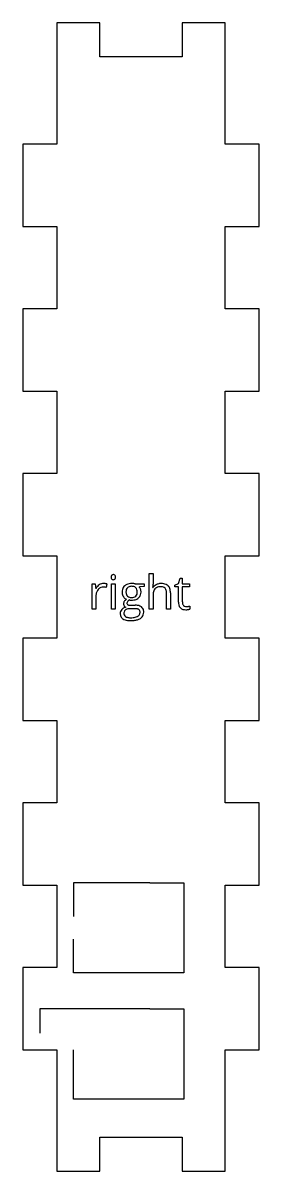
# Model space of a CAD drawing. Header units: millimetres. Extents: x 0 to 694, y 3 to 210.
# Drawn here: x 336.2 to 357.2, y 108 to 210 of the extents above; entities that cross this region are included whole.
import ezdxf

# ---------------------------------------------------------------- set-up
doc = ezdxf.new("R2010")
doc.units = ezdxf.units.MM
for name, color, linetype in [('Shape1244', 7, 'CONTINUOUS'), ('Shape1245', 7, 'CONTINUOUS'), ('Shape1246', 7, 'CONTINUOUS'), ('Shape1247', 7, 'CONTINUOUS'), ('Shape1248', 7, 'CONTINUOUS'), ('Shape1249', 7, 'CONTINUOUS'), ('Shape1250', 7, 'CONTINUOUS'), ('Shape1251', 7, 'CONTINUOUS'), ('Shape1252', 7, 'CONTINUOUS'), ('Shape1253', 7, 'CONTINUOUS'), ('Shape1254', 7, 'CONTINUOUS'), ('Shape1255', 7, 'CONTINUOUS'), ('Shape1256', 7, 'CONTINUOUS'), ('Shape1257', 7, 'CONTINUOUS'), ('Shape1258', 7, 'CONTINUOUS'), ('Shape1259', 7, 'CONTINUOUS'), ('Shape1260', 7, 'CONTINUOUS'), ('Shape1261', 7, 'CONTINUOUS'), ('Shape1262', 7, 'CONTINUOUS'), ('Shape1263', 7, 'CONTINUOUS'), ('Shape1264', 7, 'CONTINUOUS'), ('Shape1265', 7, 'CONTINUOUS'), ('Shape1266', 7, 'CONTINUOUS'), ('Shape1267', 7, 'CONTINUOUS'), ('Shape1268', 7, 'CONTINUOUS'), ('Shape1269', 7, 'CONTINUOUS'), ('Shape1270', 7, 'CONTINUOUS'), ('Shape1271', 7, 'CONTINUOUS'), ('Shape1272', 7, 'CONTINUOUS'), ('Shape1273', 7, 'CONTINUOUS'), ('Shape1274', 7, 'CONTINUOUS'), ('Shape1275', 7, 'CONTINUOUS'), ('Shape1276', 7, 'CONTINUOUS'), ('Shape1277', 7, 'CONTINUOUS'), ('Shape1278', 7, 'CONTINUOUS'), ('Shape1279', 7, 'CONTINUOUS'), ('Shape1280', 7, 'CONTINUOUS'), ('Shape1281', 7, 'CONTINUOUS'), ('Shape1282', 7, 'CONTINUOUS'), ('Shape1283', 7, 'CONTINUOUS'), ('Shape1284', 7, 'CONTINUOUS'), ('Shape1285', 7, 'CONTINUOUS'), ('Shape1286', 7, 'CONTINUOUS'), ('Shape1287', 7, 'CONTINUOUS'), ('Shape1288', 7, 'CONTINUOUS'), ('Shape1289', 7, 'CONTINUOUS'), ('Shape1290', 7, 'CONTINUOUS'), ('Shape1291', 7, 'CONTINUOUS'), ('Shape1292', 7, 'CONTINUOUS'), ('Shape1293', 7, 'CONTINUOUS'), ('Shape1294', 7, 'CONTINUOUS'), ('Shape1295', 7, 'CONTINUOUS'), ('Shape1296', 7, 'CONTINUOUS'), ('Shape1297', 7, 'CONTINUOUS'), ('Shape1298', 7, 'CONTINUOUS'), ('Shape1299', 7, 'CONTINUOUS'), ('Shape1300', 7, 'CONTINUOUS'), ('Shape1301', 7, 'CONTINUOUS'), ('Shape1302', 7, 'CONTINUOUS'), ('Shape1303', 7, 'CONTINUOUS'), ('Shape1304', 7, 'CONTINUOUS'), ('Shape1305', 7, 'CONTINUOUS'), ('Shape1306', 7, 'CONTINUOUS'), ('Shape1307', 7, 'CONTINUOUS'), ('Shape1308', 7, 'CONTINUOUS'), ('Shape1309', 7, 'CONTINUOUS'), ('Shape1310', 7, 'CONTINUOUS'), ('Shape1311', 7, 'CONTINUOUS'), ('Shape1312', 7, 'CONTINUOUS'), ('Shape1313', 7, 'CONTINUOUS'), ('Shape1314', 7, 'CONTINUOUS'), ('Shape1315', 7, 'CONTINUOUS'), ('Shape1316', 7, 'CONTINUOUS'), ('Shape1317', 7, 'CONTINUOUS'), ('Shape1318', 7, 'CONTINUOUS'), ('Shape1319', 7, 'CONTINUOUS'), ('Shape1320', 7, 'CONTINUOUS'), ('Shape1321', 7, 'CONTINUOUS'), ('Shape1322', 7, 'CONTINUOUS'), ('Shape1323', 7, 'CONTINUOUS'), ('Shape1324', 7, 'CONTINUOUS'), ('Shape1325', 7, 'CONTINUOUS'), ('Shape1326', 7, 'CONTINUOUS'), ('Shape1327', 7, 'CONTINUOUS'), ('Shape1328', 7, 'CONTINUOUS'), ('Shape1329', 7, 'CONTINUOUS'), ('Shape1330', 7, 'CONTINUOUS'), ('Shape1331', 7, 'CONTINUOUS'), ('Shape1332', 7, 'CONTINUOUS'), ('Shape1333', 7, 'CONTINUOUS'), ('Shape1334', 7, 'CONTINUOUS'), ('Shape1335', 7, 'CONTINUOUS'), ('Shape1336', 7, 'CONTINUOUS'), ('Shape1337', 7, 'CONTINUOUS'), ('Shape1338', 7, 'CONTINUOUS'), ('Shape1339', 7, 'CONTINUOUS'), ('Shape1340', 7, 'CONTINUOUS'), ('Shape1341', 7, 'CONTINUOUS'), ('Shape1342', 7, 'CONTINUOUS'), ('Shape1343', 7, 'CONTINUOUS'), ('Shape1344', 7, 'CONTINUOUS'), ('Shape1345', 7, 'CONTINUOUS'), ('Shape1346', 7, 'CONTINUOUS'), ('Shape1347', 7, 'CONTINUOUS'), ('Shape1348', 7, 'CONTINUOUS'), ('Shape1349', 7, 'CONTINUOUS'), ('Shape1350', 7, 'CONTINUOUS'), ('Shape1351', 7, 'CONTINUOUS'), ('Shape1352', 7, 'CONTINUOUS'), ('Shape1353', 7, 'CONTINUOUS'), ('Shape1354', 7, 'CONTINUOUS'), ('Shape1355', 7, 'CONTINUOUS'), ('Shape1356', 7, 'CONTINUOUS'), ('Shape1357', 7, 'CONTINUOUS'), ('Shape1358', 7, 'CONTINUOUS'), ('Shape1359', 7, 'CONTINUOUS'), ('Shape1360', 7, 'CONTINUOUS'), ('Shape1361', 7, 'CONTINUOUS'), ('Shape1362', 7, 'CONTINUOUS'), ('Shape1363', 7, 'CONTINUOUS'), ('Shape1364', 7, 'CONTINUOUS'), ('Shape1365', 7, 'CONTINUOUS'), ('Shape1366', 7, 'CONTINUOUS'), ('Shape1367', 7, 'CONTINUOUS'), ('Shape1368', 7, 'CONTINUOUS'), ('Shape1369', 7, 'CONTINUOUS'), ('Shape1370', 7, 'CONTINUOUS'), ('Shape1371', 7, 'CONTINUOUS'), ('Shape1372', 7, 'CONTINUOUS'), ('Shape1373', 7, 'CONTINUOUS'), ('Shape1374', 7, 'CONTINUOUS'), ('Shape1375', 7, 'CONTINUOUS'), ('Shape1376', 7, 'CONTINUOUS'), ('Shape1377', 7, 'CONTINUOUS'), ('Shape1378', 7, 'CONTINUOUS'), ('Shape1379', 7, 'CONTINUOUS'), ('Shape1380', 7, 'CONTINUOUS'), ('Shape1381', 7, 'CONTINUOUS'), ('Shape1382', 7, 'CONTINUOUS'), ('Shape1383', 7, 'CONTINUOUS'), ('Shape1384', 7, 'CONTINUOUS'), ('Shape1385', 7, 'CONTINUOUS'), ('Shape1386', 7, 'CONTINUOUS'), ('Shape1387', 7, 'CONTINUOUS'), ('Shape1388', 7, 'CONTINUOUS'), ('Shape1389', 7, 'CONTINUOUS'), ('Shape1390', 7, 'CONTINUOUS'), ('Shape1391', 7, 'CONTINUOUS'), ('Shape1392', 7, 'CONTINUOUS'), ('Shape1393', 7, 'CONTINUOUS'), ('Shape1394', 7, 'CONTINUOUS'), ('Shape1395', 7, 'CONTINUOUS'), ('Shape1396', 7, 'CONTINUOUS'), ('Shape1397', 7, 'CONTINUOUS'), ('Shape1398', 7, 'CONTINUOUS'), ('Shape1399', 7, 'CONTINUOUS'), ('Shape1400', 7, 'CONTINUOUS'), ('Shape1401', 7, 'CONTINUOUS'), ('Shape1402', 7, 'CONTINUOUS'), ('Shape1403', 7, 'CONTINUOUS'), ('Shape1404', 7, 'CONTINUOUS'), ('Shape1405', 7, 'CONTINUOUS'), ('Shape1406', 7, 'CONTINUOUS'), ('Shape1407', 7, 'CONTINUOUS'), ('Shape1408', 7, 'CONTINUOUS'), ('Shape1409', 7, 'CONTINUOUS'), ('Shape1410', 7, 'CONTINUOUS'), ('Shape1411', 7, 'CONTINUOUS'), ('Shape1412', 7, 'CONTINUOUS'), ('Shape1413', 7, 'CONTINUOUS'), ('Shape1414', 7, 'CONTINUOUS'), ('Shape1415', 7, 'CONTINUOUS'), ('Shape1416', 7, 'CONTINUOUS'), ('Shape1417', 7, 'CONTINUOUS'), ('Shape1418', 7, 'CONTINUOUS'), ('Shape1419', 7, 'CONTINUOUS'), ('Shape1420', 7, 'CONTINUOUS'), ('Shape1421', 7, 'CONTINUOUS'), ('Shape1422', 7, 'CONTINUOUS'), ('Shape1423', 7, 'CONTINUOUS'), ('Shape1424', 7, 'CONTINUOUS'), ('Shape1425', 7, 'CONTINUOUS'), ('Shape1426', 7, 'CONTINUOUS'), ('Shape1427', 7, 'CONTINUOUS'), ('Shape1428', 7, 'CONTINUOUS'), ('Shape1429', 7, 'CONTINUOUS'), ('Shape1430', 7, 'CONTINUOUS'), ('Shape1431', 7, 'CONTINUOUS'), ('Shape1432', 7, 'CONTINUOUS'), ('Shape1433', 7, 'CONTINUOUS'), ('Shape1434', 7, 'CONTINUOUS'), ('Shape1435', 7, 'CONTINUOUS'), ('Shape1436', 7, 'CONTINUOUS'), ('Shape1437', 7, 'CONTINUOUS'), ('Shape1438', 7, 'CONTINUOUS'), ('Shape1439', 7, 'CONTINUOUS'), ('Shape1440', 7, 'CONTINUOUS'), ('Shape1441', 7, 'CONTINUOUS'), ('Shape1442', 7, 'CONTINUOUS'), ('Shape1443', 7, 'CONTINUOUS'), ('Shape1444', 7, 'CONTINUOUS'), ('Shape1445', 7, 'CONTINUOUS'), ('Shape1446', 7, 'CONTINUOUS'), ('Shape1447', 7, 'CONTINUOUS'), ('Shape1448', 7, 'CONTINUOUS'), ('Shape1449', 7, 'CONTINUOUS'), ('Shape1450', 7, 'CONTINUOUS'), ('Shape1451', 7, 'CONTINUOUS'), ('Shape1452', 7, 'CONTINUOUS'), ('Shape1453', 7, 'CONTINUOUS'), ('Shape1454', 7, 'CONTINUOUS'), ('Shape1455', 7, 'CONTINUOUS'), ('Shape1456', 7, 'CONTINUOUS'), ('Shape1457', 7, 'CONTINUOUS'), ('Shape1458', 7, 'CONTINUOUS'), ('Shape1459', 7, 'CONTINUOUS'), ('Shape1460', 7, 'CONTINUOUS'), ('Shape1461', 7, 'CONTINUOUS'), ('Shape1462', 7, 'CONTINUOUS'), ('Shape1463', 7, 'CONTINUOUS'), ('Shape1464', 7, 'CONTINUOUS'), ('Shape1465', 7, 'CONTINUOUS'), ('Shape1466', 7, 'CONTINUOUS'), ('Shape1467', 7, 'CONTINUOUS'), ('Shape1468', 7, 'CONTINUOUS'), ('Shape1469', 7, 'CONTINUOUS'), ('Shape1470', 7, 'CONTINUOUS'), ('Shape1471', 7, 'CONTINUOUS'), ('Shape1472', 7, 'CONTINUOUS'), ('Shape1473', 7, 'CONTINUOUS'), ('Shape1474', 7, 'CONTINUOUS'), ('Shape1475', 7, 'CONTINUOUS'), ('Shape1476', 7, 'CONTINUOUS'), ('Shape1477', 7, 'CONTINUOUS'), ('Shape1478', 7, 'CONTINUOUS'), ('Shape1479', 7, 'CONTINUOUS'), ('Shape1480', 7, 'CONTINUOUS'), ('Shape1481', 7, 'CONTINUOUS'), ('Shape1482', 7, 'CONTINUOUS'), ('Shape1483', 7, 'CONTINUOUS'), ('Shape1484', 7, 'CONTINUOUS'), ('Shape1485', 7, 'CONTINUOUS'), ('Shape1486', 7, 'CONTINUOUS'), ('Shape1487', 7, 'CONTINUOUS'), ('Shape1488', 7, 'CONTINUOUS'), ('Shape1489', 7, 'CONTINUOUS'), ('Shape1490', 7, 'CONTINUOUS'), ('Shape1491', 7, 'CONTINUOUS'), ('Shape1492', 7, 'CONTINUOUS'), ('Shape1493', 7, 'CONTINUOUS'), ('Shape1494', 7, 'CONTINUOUS'), ('Shape1495', 7, 'CONTINUOUS'), ('Shape1496', 7, 'CONTINUOUS'), ('Shape1497', 7, 'CONTINUOUS'), ('Shape1498', 7, 'CONTINUOUS'), ('Shape1499', 7, 'CONTINUOUS'), ('Shape1500', 7, 'CONTINUOUS'), ('Shape1501', 7, 'CONTINUOUS'), ('Shape1502', 7, 'CONTINUOUS'), ('Shape1503', 7, 'CONTINUOUS'), ('Shape1504', 7, 'CONTINUOUS'), ('Shape1505', 7, 'CONTINUOUS'), ('Shape1506', 7, 'CONTINUOUS'), ('Shape1507', 7, 'CONTINUOUS'), ('Shape1508', 7, 'CONTINUOUS'), ('Shape1509', 7, 'CONTINUOUS'), ('Shape1510', 7, 'CONTINUOUS'), ('Shape1511', 7, 'CONTINUOUS'), ('Shape1512', 7, 'CONTINUOUS'), ('Shape1513', 7, 'CONTINUOUS'), ('Shape1514', 7, 'CONTINUOUS'), ('Shape1515', 7, 'CONTINUOUS'), ('Shape1516', 7, 'CONTINUOUS'), ('Shape1517', 7, 'CONTINUOUS'), ('Shape1518', 7, 'CONTINUOUS'), ('Shape1519', 7, 'CONTINUOUS'), ('Shape1520', 7, 'CONTINUOUS'), ('Shape1521', 7, 'CONTINUOUS'), ('Shape1522', 7, 'CONTINUOUS'), ('Shape1523', 7, 'CONTINUOUS'), ('Shape1524', 7, 'CONTINUOUS'), ('Sketch', 7, 'CONTINUOUS')]:
    doc.layers.add(name, color=color, linetype=linetype)

msp = doc.modelspace()

# ---------------------------------------------------------------- linework, layer by layer
at = {"layer": 'Shape1244'}
msp.add_line((339.25, 210), (339.25, 199.244), dxfattribs=at)
at = {"layer": 'Shape1245'}
msp.add_line((339.25, 199.244), (336.25, 199.244), dxfattribs=at)
at = {"layer": 'Shape1246'}
msp.add_line((336.25, 199.244), (336.25, 191.927), dxfattribs=at)
at = {"layer": 'Shape1247'}
msp.add_line((336.25, 191.927), (339.25, 191.927), dxfattribs=at)
at = {"layer": 'Shape1248'}
msp.add_line((339.25, 191.927), (339.25, 184.609), dxfattribs=at)
at = {"layer": 'Shape1249'}
msp.add_line((339.25, 184.609), (336.25, 184.609), dxfattribs=at)
at = {"layer": 'Shape1250'}
msp.add_line((336.25, 184.609), (336.25, 177.292), dxfattribs=at)
at = {"layer": 'Shape1251'}
msp.add_line((336.25, 177.292), (339.25, 177.292), dxfattribs=at)
at = {"layer": 'Shape1252'}
msp.add_line((339.25, 177.292), (339.25, 169.976), dxfattribs=at)
at = {"layer": 'Shape1253'}
msp.add_line((339.25, 169.976), (336.25, 169.976), dxfattribs=at)
at = {"layer": 'Shape1254'}
msp.add_line((336.25, 169.976), (336.25, 162.659), dxfattribs=at)
at = {"layer": 'Shape1255'}
msp.add_line((336.25, 162.659), (339.25, 162.659), dxfattribs=at)
at = {"layer": 'Shape1256'}
msp.add_line((339.25, 162.659), (339.25, 155.341), dxfattribs=at)
at = {"layer": 'Shape1257'}
msp.add_line((339.25, 155.341), (336.25, 155.341), dxfattribs=at)
at = {"layer": 'Shape1258'}
msp.add_line((336.25, 155.341), (336.25, 148.024), dxfattribs=at)
at = {"layer": 'Shape1259'}
msp.add_line((336.25, 148.024), (339.25, 148.024), dxfattribs=at)
at = {"layer": 'Shape1260'}
msp.add_line((339.25, 148.024), (339.25, 140.708), dxfattribs=at)
at = {"layer": 'Shape1261'}
msp.add_line((339.25, 140.708), (336.25, 140.708), dxfattribs=at)
at = {"layer": 'Shape1262'}
msp.add_line((336.25, 140.708), (336.25, 133.391), dxfattribs=at)
at = {"layer": 'Shape1263'}
msp.add_line((336.25, 133.391), (339.25, 133.391), dxfattribs=at)
at = {"layer": 'Shape1264'}
msp.add_line((339.25, 133.391), (339.25, 126.073), dxfattribs=at)
at = {"layer": 'Shape1265'}
msp.add_line((339.25, 126.073), (336.25, 126.073), dxfattribs=at)
at = {"layer": 'Shape1266'}
msp.add_line((336.25, 126.073), (336.25, 118.757), dxfattribs=at)
at = {"layer": 'Shape1267'}
msp.add_line((336.25, 118.757), (339.25, 118.757), dxfattribs=at)
at = {"layer": 'Shape1268'}
msp.add_line((339.25, 118.757), (339.25, 111.439), dxfattribs=at)
at = {"layer": 'Shape1269'}
msp.add_line((339.25, 111.439), (339.25, 108), dxfattribs=at)
at = {"layer": 'Shape1270'}
msp.add_line((339.25, 108), (343.091, 108), dxfattribs=at)
at = {"layer": 'Shape1271'}
msp.add_line((343.091, 108), (343.091, 111), dxfattribs=at)
at = {"layer": 'Shape1272'}
msp.add_line((343.091, 111), (350.409, 111), dxfattribs=at)
at = {"layer": 'Shape1273'}
msp.add_line((350.409, 111), (350.409, 108), dxfattribs=at)
at = {"layer": 'Shape1274'}
msp.add_line((350.409, 108), (354.25, 108), dxfattribs=at)
at = {"layer": 'Shape1275'}
msp.add_line((354.25, 108), (354.25, 118.757), dxfattribs=at)
at = {"layer": 'Shape1276'}
msp.add_line((354.25, 118.757), (357.25, 118.757), dxfattribs=at)
at = {"layer": 'Shape1277'}
msp.add_line((357.25, 118.757), (357.25, 126.073), dxfattribs=at)
at = {"layer": 'Shape1278'}
msp.add_line((357.25, 126.073), (354.25, 126.073), dxfattribs=at)
at = {"layer": 'Shape1279'}
msp.add_line((354.25, 126.073), (354.25, 133.391), dxfattribs=at)
at = {"layer": 'Shape1280'}
msp.add_line((354.25, 133.391), (357.25, 133.391), dxfattribs=at)
at = {"layer": 'Shape1281'}
msp.add_line((357.25, 133.391), (357.25, 140.708), dxfattribs=at)
at = {"layer": 'Shape1282'}
msp.add_line((357.25, 140.708), (354.25, 140.708), dxfattribs=at)
at = {"layer": 'Shape1283'}
msp.add_line((354.25, 140.708), (354.25, 148.024), dxfattribs=at)
at = {"layer": 'Shape1284'}
msp.add_line((354.25, 148.024), (357.25, 148.024), dxfattribs=at)
at = {"layer": 'Shape1285'}
msp.add_line((357.25, 148.024), (357.25, 155.341), dxfattribs=at)
at = {"layer": 'Shape1286'}
msp.add_line((357.25, 155.341), (354.25, 155.341), dxfattribs=at)
at = {"layer": 'Shape1287'}
msp.add_line((354.25, 155.341), (354.25, 162.659), dxfattribs=at)
at = {"layer": 'Shape1288'}
msp.add_line((354.25, 162.659), (357.25, 162.659), dxfattribs=at)
at = {"layer": 'Shape1289'}
msp.add_line((357.25, 162.659), (357.25, 169.976), dxfattribs=at)
at = {"layer": 'Shape1290'}
msp.add_line((357.25, 169.976), (354.25, 169.976), dxfattribs=at)
at = {"layer": 'Shape1291'}
msp.add_line((354.25, 169.976), (354.25, 177.292), dxfattribs=at)
at = {"layer": 'Shape1292'}
msp.add_line((354.25, 177.292), (357.25, 177.292), dxfattribs=at)
at = {"layer": 'Shape1293'}
msp.add_line((357.25, 177.292), (357.25, 184.609), dxfattribs=at)
at = {"layer": 'Shape1294'}
msp.add_line((357.25, 184.609), (354.25, 184.609), dxfattribs=at)
at = {"layer": 'Shape1295'}
msp.add_line((354.25, 184.609), (354.25, 191.927), dxfattribs=at)
at = {"layer": 'Shape1296'}
msp.add_line((354.25, 191.927), (357.25, 191.927), dxfattribs=at)
at = {"layer": 'Shape1297'}
msp.add_line((357.25, 191.927), (357.25, 199.244), dxfattribs=at)
at = {"layer": 'Shape1298'}
msp.add_line((357.25, 199.244), (354.25, 199.244), dxfattribs=at)
at = {"layer": 'Shape1299'}
msp.add_line((354.25, 199.244), (354.25, 206.56), dxfattribs=at)
at = {"layer": 'Shape1300'}
msp.add_line((354.25, 206.56), (354.25, 210), dxfattribs=at)
at = {"layer": 'Shape1301'}
msp.add_line((354.25, 210), (350.409, 210), dxfattribs=at)
at = {"layer": 'Shape1302'}
msp.add_line((350.409, 210), (350.409, 207), dxfattribs=at)
at = {"layer": 'Shape1303'}
msp.add_line((350.409, 207), (343.091, 207), dxfattribs=at)
at = {"layer": 'Shape1304'}
msp.add_line((343.091, 207), (343.091, 210), dxfattribs=at)
at = {"layer": 'Shape1305'}
msp.add_line((343.091, 210), (339.25, 210), dxfattribs=at)
at = {"layer": 'Shape1306'}
msp.add_line((343.699, 160.173), (343.652, 159.857), dxfattribs=at)
at = {"layer": 'Shape1307'}
msp.add_line((342.746, 159.115), (342.746, 157.909), dxfattribs=at)
at = {"layer": 'Shape1308'}
msp.add_line((342.746, 157.909), (342.405, 157.909), dxfattribs=at)
at = {"layer": 'Shape1309'}
msp.add_line((342.405, 157.909), (342.405, 160.157), dxfattribs=at)
at = {"layer": 'Shape1310'}
msp.add_line((342.405, 160.157), (342.686, 160.157), dxfattribs=at)
at = {"layer": 'Shape1311'}
msp.add_line((342.686, 160.157), (342.725, 159.74), dxfattribs=at)
at = {"layer": 'Shape1312'}
msp.add_line((342.725, 159.74), (342.742, 159.74), dxfattribs=at)
at = {"layer": 'Shape1313'}
msp.add_arc((343.434, 158.635), 1.5629, 84.9923, 90.1281, dxfattribs=at)
at = {"layer": 'Shape1314'}
msp.add_arc((343.472, 159.055), 1.1407, 78.4892, 85.0266, dxfattribs=at)
at = {"layer": 'Shape1315'}
msp.add_arc((343.326, 158.393), 1.5002, 77.4452, 81.6362, dxfattribs=at)
at = {"layer": 'Shape1316'}
msp.add_arc((343.392, 158.843), 1.0451, 81.5885, 87.1917, dxfattribs=at)
at = {"layer": 'Shape1317'}
msp.add_arc((343.406, 159.09), 0.7983, 87.3434, 89.9663, dxfattribs=at)
at = {"layer": 'Shape1318'}
msp.add_arc((343.402, 159.298), 0.5899, 89.6336, 137.088, dxfattribs=at)
at = {"layer": 'Shape1319'}
msp.add_arc((343.547, 159.135), 0.8069, 135.621, 138.838, dxfattribs=at)
at = {"layer": 'Shape1320'}
msp.add_arc((343.526, 159.156), 0.7774, 138.958, 174.542, dxfattribs=at)
at = {"layer": 'Shape1321'}
msp.add_arc((343.779, 159.116), 1.0333, 173.691, -179.912, dxfattribs=at)
at = {"layer": 'Shape1322'}
msp.add_arc((343.743, 159.176), 1.1496, 139.414, 150.603, dxfattribs=at)
at = {"layer": 'Shape1323'}
msp.add_arc((343.537, 159.353), 0.8782, 124.232, 139.416, dxfattribs=at)
at = {"layer": 'Shape1324'}
msp.add_arc((343.427, 159.519), 0.6786, 89.6797, 124.441, dxfattribs=at)
at = {"layer": 'Shape1325'}
msp.add_line((344.46, 160.157), (344.46, 157.909), dxfattribs=at)
at = {"layer": 'Shape1326'}
msp.add_line((344.46, 157.909), (344.12, 157.909), dxfattribs=at)
at = {"layer": 'Shape1327'}
msp.add_line((344.12, 157.909), (344.12, 160.157), dxfattribs=at)
at = {"layer": 'Shape1328'}
msp.add_line((344.12, 160.157), (344.46, 160.157), dxfattribs=at)
at = {"layer": 'Shape1329'}
msp.add_arc((344.468, 160.768), 0.3772, 170.845, -179.646, dxfattribs=at)
at = {"layer": 'Shape1330'}
msp.add_arc((344.327, 160.792), 0.2341, 155.968, 171.052, dxfattribs=at)
at = {"layer": 'Shape1331'}
msp.add_arc((344.259, 160.822), 0.1592, 133.788, 155.917, dxfattribs=at)
at = {"layer": 'Shape1332'}
msp.add_arc((344.284, 160.794), 0.1969, 92.6447, 133.471, dxfattribs=at)
at = {"layer": 'Shape1333'}
msp.add_arc((344.292, 160.731), 0.2599, 89.9699, 93.7637, dxfattribs=at)
at = {"layer": 'Shape1334'}
msp.add_arc((344.295, 160.791), 0.2006, 46.3708, 90.8879, dxfattribs=at)
at = {"layer": 'Shape1335'}
msp.add_arc((344.315, 160.811), 0.1719, 17.7253, 46.4473, dxfattribs=at)
at = {"layer": 'Shape1336'}
msp.add_arc((344.222, 160.779), 0.2703, 4.94303, 18.19, dxfattribs=at)
at = {"layer": 'Shape1337'}
msp.add_arc((344.104, 160.767), 0.3894, -0.115511, 5.31809, dxfattribs=at)
at = {"layer": 'Shape1338'}
msp.add_arc((344.141, 160.763), 0.3522, -10.1655, 0.389256, dxfattribs=at)
at = {"layer": 'Shape1339'}
msp.add_arc((344.269, 160.739), 0.2218, -27.3679, -9.92949, dxfattribs=at)
at = {"layer": 'Shape1340'}
msp.add_arc((344.319, 160.715), 0.1661, -46.3846, -27.7324, dxfattribs=at)
at = {"layer": 'Shape1341'}
msp.add_arc((344.295, 160.737), 0.1986, -90.8211, -45.7193, dxfattribs=at)
at = {"layer": 'Shape1342'}
msp.add_arc((344.29, 160.754), 0.2163, -109.5, -89.4023, dxfattribs=at)
at = {"layer": 'Shape1343'}
msp.add_arc((344.283, 160.73), 0.191, -134.87, -110.1, dxfattribs=at)
at = {"layer": 'Shape1344'}
msp.add_arc((344.273, 160.719), 0.1758, -162.207, -135.106, dxfattribs=at)
at = {"layer": 'Shape1345'}
msp.add_arc((344.369, 160.751), 0.2771, -175.007, -161.796, dxfattribs=at)
at = {"layer": 'Shape1346'}
msp.add_arc((344.493, 160.765), 0.4019, 179.881, -174.631, dxfattribs=at)
at = {"layer": 'Shape1347'}
msp.add_line((346.244, 160.157), (347.022, 160.157), dxfattribs=at)
at = {"layer": 'Shape1348'}
msp.add_line((347.022, 160.157), (347.022, 159.941), dxfattribs=at)
at = {"layer": 'Shape1349'}
msp.add_line((347.022, 159.941), (346.605, 159.892), dxfattribs=at)
at = {"layer": 'Shape1350'}
msp.add_line((345.838, 158.266), (346.236, 158.266), dxfattribs=at)
at = {"layer": 'Shape1351'}
msp.add_line((346.128, 157.96), (345.719, 157.96), dxfattribs=at)
at = {"layer": 'Shape1352'}
msp.add_arc((346.172, 159.549), 0.5532, 29.4583, 38.3577, dxfattribs=at)
at = {"layer": 'Shape1353'}
msp.add_arc((345.946, 159.42), 0.8136, 23.1846, 29.5423, dxfattribs=at)
at = {"layer": 'Shape1354'}
msp.add_arc((345.73, 159.324), 1.0494, 21.2504, 23.3489, dxfattribs=at)
at = {"layer": 'Shape1355'}
msp.add_arc((346.096, 159.47), 0.655, 6.8506, 20.9871, dxfattribs=at)
at = {"layer": 'Shape1356'}
msp.add_arc((345.912, 159.445), 0.8411, -0.128816, 7.0431, dxfattribs=at)
at = {"layer": 'Shape1357'}
msp.add_arc((345.973, 159.435), 0.7804, -17.435, 0.595815, dxfattribs=at)
at = {"layer": 'Shape1358'}
msp.add_arc((346.117, 159.395), 0.6312, -49.3902, -17.9076, dxfattribs=at)
at = {"layer": 'Shape1359'}
msp.add_arc((346.036, 159.489), 0.755, -75.0684, -49.3778, dxfattribs=at)
at = {"layer": 'Shape1360'}
msp.add_arc((345.935, 159.843), 1.123, -87.4665, -74.7421, dxfattribs=at)
at = {"layer": 'Shape1361'}
msp.add_arc((345.909, 160.198), 1.4785, -90.0308, -87.0686, dxfattribs=at)
at = {"layer": 'Shape1362'}
msp.add_arc((345.906, 159.813), 1.0941, -96.5163, -89.8729, dxfattribs=at)
at = {"layer": 'Shape1363'}
msp.add_arc((345.888, 159.644), 0.9238, -100.504, -96.6094, dxfattribs=at)
at = {"layer": 'Shape1364'}
msp.add_arc((345.998, 158.198), 0.6058, 117.394, 128.409, dxfattribs=at)
at = {"layer": 'Shape1365'}
msp.add_arc((345.842, 158.391), 0.3573, 128.088, 147.14, dxfattribs=at)
at = {"layer": 'Shape1366'}
msp.add_arc((345.758, 158.447), 0.2561, 147.537, -179.741, dxfattribs=at)
at = {"layer": 'Shape1367'}
msp.add_arc((345.679, 158.444), 0.1764, 179.292, -161.642, dxfattribs=at)
at = {"layer": 'Shape1368'}
msp.add_arc((345.645, 158.435), 0.1424, -160.771, -120.431, dxfattribs=at)
at = {"layer": 'Shape1369'}
msp.add_arc((345.673, 158.474), 0.1892, -121.779, -120.156, dxfattribs=at)
at = {"layer": 'Shape1370'}
msp.add_arc((345.695, 158.518), 0.2388, -119.27, -105.498, dxfattribs=at)
at = {"layer": 'Shape1371'}
msp.add_arc((345.76, 158.743), 0.4726, -105.836, -97.7876, dxfattribs=at)
at = {"layer": 'Shape1372'}
msp.add_arc((345.812, 159.104), 0.837, -97.9441, -92.792, dxfattribs=at)
at = {"layer": 'Shape1373'}
msp.add_arc((345.836, 159.561), 1.2952, -92.9078, -89.9139, dxfattribs=at)
at = {"layer": 'Shape1374'}
msp.add_arc((346.244, 156.872), 1.3935, 81.5745, 90.306, dxfattribs=at)
at = {"layer": 'Shape1375'}
msp.add_arc((346.32, 157.371), 0.8892, 68.3671, 81.7399, dxfattribs=at)
at = {"layer": 'Shape1376'}
msp.add_arc((346.42, 157.626), 0.6152, 52.188, 68.25, dxfattribs=at)
at = {"layer": 'Shape1377'}
msp.add_arc((346.49, 157.72), 0.498, 8.62016, 51.8982, dxfattribs=at)
at = {"layer": 'Shape1378'}
msp.add_arc((346.245, 157.668), 0.748, -0.256939, 9.73269, dxfattribs=at)
at = {"layer": 'Shape1379'}
msp.add_arc((346.256, 157.656), 0.7371, -19.4731, 0.720202, dxfattribs=at)
at = {"layer": 'Shape1380'}
msp.add_arc((346.364, 157.629), 0.6261, -57.0096, -20.4506, dxfattribs=at)
at = {"layer": 'Shape1381'}
msp.add_arc((346.251, 157.773), 0.8092, -56.8125, -55.827, dxfattribs=at)
at = {"layer": 'Shape1382'}
msp.add_arc((346.145, 157.957), 1.0209, -73.7458, -57.472, dxfattribs=at)
at = {"layer": 'Shape1383'}
msp.add_arc((345.952, 158.593), 1.6854, -83.506, -73.5046, dxfattribs=at)
at = {"layer": 'Shape1384'}
msp.add_arc((345.832, 159.598), 2.6983, -90.2455, -83.383, dxfattribs=at)
at = {"layer": 'Shape1385'}
msp.add_arc((345.811, 158.807), 1.9074, -97.4365, -89.7301, dxfattribs=at)
at = {"layer": 'Shape1386'}
msp.add_arc((345.718, 158.115), 1.2087, -108.79, -97.2935, dxfattribs=at)
at = {"layer": 'Shape1387'}
msp.add_arc((345.583, 157.72), 0.7911, -124.033, -108.777, dxfattribs=at)
at = {"layer": 'Shape1388'}
msp.add_arc((345.44, 157.516), 0.5426, -151.096, -123.577, dxfattribs=at)
at = {"layer": 'Shape1389'}
msp.add_arc((345.453, 157.511), 0.5515, -177.792, -152.254, dxfattribs=at)
at = {"layer": 'Shape1390'}
msp.add_arc((345.62, 157.527), 0.7189, 179.978, -176.977, dxfattribs=at)
at = {"layer": 'Shape1391'}
msp.add_arc((345.422, 157.537), 0.5205, 138.392, -178.995, dxfattribs=at)
at = {"layer": 'Shape1392'}
msp.add_arc((345.477, 157.487), 0.5944, 113.812, 138.35, dxfattribs=at)
at = {"layer": 'Shape1393'}
msp.add_arc((345.581, 157.262), 0.8426, 102.287, 114.117, dxfattribs=at)
at = {"layer": 'Shape1394'}
msp.add_arc((345.548, 158.407), 0.3533, -143.414, -114.503, dxfattribs=at)
at = {"layer": 'Shape1395'}
msp.add_arc((345.599, 158.45), 0.42, -144.534, -142.826, dxfattribs=at)
at = {"layer": 'Shape1396'}
msp.add_arc((345.514, 158.389), 0.3156, -177.823, -144.658, dxfattribs=at)
at = {"layer": 'Shape1397'}
msp.add_arc((345.59, 158.397), 0.391, 179.984, -177.063, dxfattribs=at)
at = {"layer": 'Shape1398'}
msp.add_arc((345.588, 158.4), 0.3893, 161.722, -179.516, dxfattribs=at)
at = {"layer": 'Shape1399'}
msp.add_arc((345.545, 158.412), 0.345, 144.496, 161.335, dxfattribs=at)
at = {"layer": 'Shape1400'}
msp.add_arc((345.659, 158.327), 0.4873, 132.726, 144.148, dxfattribs=at)
at = {"layer": 'Shape1401'}
msp.add_arc((345.842, 158.132), 0.7548, 125.221, 132.866, dxfattribs=at)
at = {"layer": 'Shape1402'}
msp.add_arc((346.026, 157.876), 1.0694, 121.235, 125.38, dxfattribs=at)
at = {"layer": 'Shape1403'}
msp.add_arc((345.7, 159.342), 0.5968, -144.836, -112.525, dxfattribs=at)
at = {"layer": 'Shape1404'}
msp.add_arc((345.811, 159.432), 0.7397, -147.529, -144.113, dxfattribs=at)
at = {"layer": 'Shape1405'}
msp.add_arc((345.782, 159.411), 0.7037, -176.984, -147.688, dxfattribs=at)
at = {"layer": 'Shape1406'}
msp.add_arc((345.936, 159.428), 0.8589, 179.976, -176.379, dxfattribs=at)
at = {"layer": 'Shape1407'}
msp.add_arc((346.061, 159.437), 0.9836, 166.82, -179.516, dxfattribs=at)
at = {"layer": 'Shape1408'}
msp.add_arc((345.735, 159.519), 0.6471, 132.329, 167.334, dxfattribs=at)
at = {"layer": 'Shape1409'}
msp.add_arc((345.778, 159.457), 0.723, 106.219, 131.538, dxfattribs=at)
at = {"layer": 'Shape1410'}
msp.add_arc((345.889, 159.099), 1.0972, 93.6329, 106.541, dxfattribs=at)
at = {"layer": 'Shape1411'}
msp.add_arc((345.925, 158.694), 1.5035, 89.9381, 94.0268, dxfattribs=at)
at = {"layer": 'Shape1412'}
msp.add_arc((345.931, 158.893), 1.3049, 82.5852, 90.1849, dxfattribs=at)
at = {"layer": 'Shape1413'}
msp.add_arc((345.971, 159.201), 0.9938, 74.0088, 82.5695, dxfattribs=at)
at = {"layer": 'Shape1414'}
msp.add_arc((345.571, 157.527), 0.3419, 179.221, -159.064, dxfattribs=at)
at = {"layer": 'Shape1415'}
msp.add_arc((345.531, 157.518), 0.3006, -157.971, -123.854, dxfattribs=at)
at = {"layer": 'Shape1416'}
msp.add_arc((345.592, 157.595), 0.3994, -124.937, -121.496, dxfattribs=at)
at = {"layer": 'Shape1417'}
msp.add_arc((345.663, 157.723), 0.5452, -120.893, -105.514, dxfattribs=at)
at = {"layer": 'Shape1418'}
msp.add_arc((345.758, 158.05), 0.8862, -105.768, -96.5063, dxfattribs=at)
at = {"layer": 'Shape1419'}
msp.add_arc((345.818, 158.555), 1.395, -96.5891, -89.8543, dxfattribs=at)
at = {"layer": 'Shape1420'}
msp.add_arc((345.824, 159.119), 1.9585, -90.086, -90.004, dxfattribs=at)
at = {"layer": 'Shape1421'}
msp.add_arc((345.832, 159.449), 2.2885, -90.2043, -84.6009, dxfattribs=at)
at = {"layer": 'Shape1422'}
msp.add_arc((345.918, 158.57), 1.4051, -84.7043, -76.6484, dxfattribs=at)
at = {"layer": 'Shape1423'}
msp.add_arc((346.057, 157.995), 0.8136, -76.8629, -64.1428, dxfattribs=at)
at = {"layer": 'Shape1424'}
msp.add_arc((346.161, 157.769), 0.5654, -63.5951, -58.1992, dxfattribs=at)
at = {"layer": 'Shape1425'}
msp.add_arc((346.201, 157.713), 0.4966, -58.7769, -41.3763, dxfattribs=at)
at = {"layer": 'Shape1426'}
msp.add_arc((346.293, 157.629), 0.3722, -40.9234, 1.14072, dxfattribs=at)
at = {"layer": 'Shape1427'}
msp.add_arc((346.204, 157.64), 0.4606, -0.453783, 10.9905, dxfattribs=at)
at = {"layer": 'Shape1428'}
msp.add_arc((346.382, 157.676), 0.2791, 10.661, 30.9361, dxfattribs=at)
at = {"layer": 'Shape1429'}
msp.add_arc((346.439, 157.707), 0.2146, 31.5095, 58.0779, dxfattribs=at)
at = {"layer": 'Shape1430'}
msp.add_arc((346.386, 157.613), 0.3229, 58.9972, 73.8585, dxfattribs=at)
at = {"layer": 'Shape1431'}
msp.add_arc((346.279, 157.263), 0.6887, 73.4099, 81.5909, dxfattribs=at)
at = {"layer": 'Shape1432'}
msp.add_arc((346.188, 156.677), 1.2816, 81.4173, 86.5756, dxfattribs=at)
at = {"layer": 'Shape1433'}
msp.add_arc((346.133, 155.794), 2.1662, 86.5054, 90.1398, dxfattribs=at)
at = {"layer": 'Shape1434'}
msp.add_arc((345.715, 157.178), 0.7825, 89.6435, 100.021, dxfattribs=at)
at = {"layer": 'Shape1435'}
msp.add_arc((345.665, 157.445), 0.5105, 99.8102, 116.823, dxfattribs=at)
at = {"layer": 'Shape1436'}
msp.add_arc((345.618, 157.546), 0.3988, 117.231, 130.502, dxfattribs=at)
at = {"layer": 'Shape1437'}
msp.add_arc((345.593, 157.578), 0.3587, 130.794, 169.041, dxfattribs=at)
at = {"layer": 'Shape1438'}
msp.add_arc((345.774, 157.535), 0.5447, 168.258, -179.618, dxfattribs=at)
at = {"layer": 'Shape1439'}
msp.add_arc((346.078, 159.432), 0.6645, 179.562, -168.347, dxfattribs=at)
at = {"layer": 'Shape1440'}
msp.add_arc((345.847, 159.382), 0.4282, -168.645, -146.634, dxfattribs=at)
at = {"layer": 'Shape1441'}
msp.add_arc((345.792, 159.35), 0.3642, -146.043, -132.203, dxfattribs=at)
at = {"layer": 'Shape1442'}
msp.add_arc((345.84, 159.408), 0.44, -131.738, -105.266, dxfattribs=at)
at = {"layer": 'Shape1443'}
msp.add_arc((345.902, 159.62), 0.6602, -105.598, -92.5651, dxfattribs=at)
at = {"layer": 'Shape1444'}
msp.add_arc((345.918, 159.836), 0.8765, -92.9846, -89.9677, dxfattribs=at)
at = {"layer": 'Shape1445'}
msp.add_arc((345.928, 159.701), 0.7416, -90.7744, -75.6226, dxfattribs=at)
at = {"layer": 'Shape1446'}
msp.add_arc((346.03, 159.348), 0.3755, -77.2203, -13.5171, dxfattribs=at)
at = {"layer": 'Shape1447'}
msp.add_arc((345.727, 159.434), 0.6895, -14.5638, 0.746537, dxfattribs=at)
at = {"layer": 'Shape1448'}
msp.add_arc((345.685, 159.453), 0.732, -0.819418, 15.0432, dxfattribs=at)
at = {"layer": 'Shape1449'}
msp.add_arc((346.017, 159.55), 0.3866, 13.9536, 77.6674, dxfattribs=at)
at = {"layer": 'Shape1450'}
msp.add_arc((345.921, 159.209), 0.7404, 76.1095, 90.7029, dxfattribs=at)
at = {"layer": 'Shape1451'}
msp.add_arc((345.907, 159.235), 0.7143, 89.5859, 101.333, dxfattribs=at)
at = {"layer": 'Shape1452'}
msp.add_arc((345.856, 159.479), 0.4656, 101.062, 121.974, dxfattribs=at)
at = {"layer": 'Shape1453'}
msp.add_arc((345.82, 159.543), 0.3918, 122.521, 134.997, dxfattribs=at)
at = {"layer": 'Shape1454'}
msp.add_arc((345.835, 159.534), 0.4086, 135.584, 163.002, dxfattribs=at)
at = {"layer": 'Shape1455'}
msp.add_arc((346.051, 159.464), 0.6356, 162.591, 175.734, dxfattribs=at)
at = {"layer": 'Shape1456'}
msp.add_arc((346.309, 159.438), 0.8955, 175.339, -179.913, dxfattribs=at)
at = {"layer": 'Shape1457'}
msp.add_line((349.362, 157.909), (349.021, 157.909), dxfattribs=at)
at = {"layer": 'Shape1458'}
msp.add_line((349.021, 157.909), (349.021, 159.363), dxfattribs=at)
at = {"layer": 'Shape1459'}
msp.add_line((347.824, 159.084), (347.824, 157.909), dxfattribs=at)
at = {"layer": 'Shape1460'}
msp.add_line((347.824, 157.909), (347.483, 157.909), dxfattribs=at)
at = {"layer": 'Shape1461'}
msp.add_line((347.483, 157.909), (347.483, 161.1), dxfattribs=at)
at = {"layer": 'Shape1462'}
msp.add_line((347.483, 161.1), (347.824, 161.1), dxfattribs=at)
at = {"layer": 'Shape1463'}
msp.add_line((347.824, 161.1), (347.824, 160.134), dxfattribs=at)
at = {"layer": 'Shape1464'}
msp.add_line((347.807, 159.845), (347.828, 159.845), dxfattribs=at)
at = {"layer": 'Shape1465'}
msp.add_line((349.362, 159.375), (349.362, 157.909), dxfattribs=at)
at = {"layer": 'Shape1466'}
msp.add_arc((348.059, 159.369), 0.9623, -0.328515, 8.68762, dxfattribs=at)
at = {"layer": 'Shape1467'}
msp.add_arc((348.416, 159.425), 0.6012, 8.4931, 22.658, dxfattribs=at)
at = {"layer": 'Shape1468'}
msp.add_arc((348.597, 159.5), 0.405, 22.7025, 42.3419, dxfattribs=at)
at = {"layer": 'Shape1469'}
msp.add_arc((348.617, 159.51), 0.3838, 43.379, 71.5386, dxfattribs=at)
at = {"layer": 'Shape1470'}
msp.add_arc((348.541, 159.297), 0.6098, 71.0828, 84.3692, dxfattribs=at)
at = {"layer": 'Shape1471'}
msp.add_arc((348.507, 159.006), 0.9025, 84.0198, 90.1512, dxfattribs=at)
at = {"layer": 'Shape1472'}
msp.add_arc((348.497, 158.878), 1.0302, 89.592, 100.359, dxfattribs=at)
at = {"layer": 'Shape1473'}
msp.add_arc((348.424, 159.262), 0.64, 100.107, 118.085, dxfattribs=at)
at = {"layer": 'Shape1474'}
msp.add_arc((348.35, 159.407), 0.4766, 118.455, 139.671, dxfattribs=at)
at = {"layer": 'Shape1475'}
msp.add_arc((348.424, 159.356), 0.5664, 140.621, 160.505, dxfattribs=at)
at = {"layer": 'Shape1476'}
msp.add_arc((348.817, 159.211), 0.9851, 160.157, 171.531, dxfattribs=at)
at = {"layer": 'Shape1477'}
msp.add_arc((349.452, 159.11), 1.6282, 171.32, 178.341, dxfattribs=at)
at = {"layer": 'Shape1478'}
msp.add_arc((350.021, 159.085), 2.1972, 178.108, -179.977, dxfattribs=at)
at = {"layer": 'Shape1479'}
msp.add_arc((344.761, 160.13), 3.0625, -2.13262, 0.068206, dxfattribs=at)
at = {"layer": 'Shape1480'}
msp.add_arc((345.802, 160.091), 2.0213, -5.01709, -2.10561, dxfattribs=at)
at = {"layer": 'Shape1481'}
msp.add_arc((346.489, 160.031), 1.3316, -8.02863, -5.03803, dxfattribs=at)
at = {"layer": 'Shape1482'}
msp.add_arc((348.404, 159.484), 0.6802, 119.832, 147.973, dxfattribs=at)
at = {"layer": 'Shape1483'}
msp.add_arc((348.487, 159.358), 0.831, 116.666, 120.418, dxfattribs=at)
at = {"layer": 'Shape1484'}
msp.add_arc((348.502, 159.317), 0.8739, 96.6652, 116.378, dxfattribs=at)
at = {"layer": 'Shape1485'}
msp.add_arc((348.535, 159.089), 1.1048, 89.8927, 96.996, dxfattribs=at)
at = {"layer": 'Shape1486'}
msp.add_arc((348.546, 158.812), 1.3812, 80.6863, 90.3537, dxfattribs=at)
at = {"layer": 'Shape1487'}
msp.add_arc((348.632, 159.318), 0.8681, 65.6023, 80.8844, dxfattribs=at)
at = {"layer": 'Shape1488'}
msp.add_arc((348.735, 159.551), 0.6136, 46.74, 65.4131, dxfattribs=at)
at = {"layer": 'Shape1489'}
msp.add_arc((348.742, 159.573), 0.5927, 19.2205, 45.766, dxfattribs=at)
at = {"layer": 'Shape1490'}
msp.add_arc((348.4, 159.446), 0.9572, 6.47338, 19.6468, dxfattribs=at)
at = {"layer": 'Shape1491'}
msp.add_arc((347.89, 159.381), 1.4721, -0.205543, 6.77444, dxfattribs=at)
at = {"layer": 'Shape1492'}
msp.add_line((351.095, 158.19), (351.095, 157.93), dxfattribs=at)
at = {"layer": 'Shape1493'}
msp.add_line((350.086, 158.555), (350.086, 159.892), dxfattribs=at)
at = {"layer": 'Shape1494'}
msp.add_line((350.086, 159.892), (349.764, 159.892), dxfattribs=at)
at = {"layer": 'Shape1495'}
msp.add_line((349.764, 159.892), (349.764, 160.056), dxfattribs=at)
at = {"layer": 'Shape1496'}
msp.add_line((349.764, 160.056), (350.086, 160.198), dxfattribs=at)
at = {"layer": 'Shape1497'}
msp.add_line((350.086, 160.198), (350.229, 160.678), dxfattribs=at)
at = {"layer": 'Shape1498'}
msp.add_line((350.229, 160.678), (350.426, 160.678), dxfattribs=at)
at = {"layer": 'Shape1499'}
msp.add_line((350.426, 160.678), (350.426, 160.157), dxfattribs=at)
at = {"layer": 'Shape1500'}
msp.add_line((350.426, 160.157), (351.078, 160.157), dxfattribs=at)
at = {"layer": 'Shape1501'}
msp.add_line((351.078, 160.157), (351.078, 159.892), dxfattribs=at)
at = {"layer": 'Shape1502'}
msp.add_line((351.078, 159.892), (350.426, 159.892), dxfattribs=at)
at = {"layer": 'Shape1503'}
msp.add_line((350.426, 159.892), (350.426, 158.569), dxfattribs=at)
at = {"layer": 'Shape1504'}
msp.add_arc((350.789, 159.267), 1.118, -90.1196, -81.6971, dxfattribs=at)
at = {"layer": 'Shape1505'}
msp.add_arc((350.801, 159.174), 1.0245, -81.5863, -80.9903, dxfattribs=at)
at = {"layer": 'Shape1506'}
msp.add_arc((350.675, 159.981), 1.841, -81.0413, -79.4893, dxfattribs=at)
at = {"layer": 'Shape1507'}
msp.add_arc((350.794, 159.34), 1.1892, -79.515, -77.3731, dxfattribs=at)
at = {"layer": 'Shape1508'}
msp.add_arc((350.899, 158.874), 0.7116, -77.4123, -74.4205, dxfattribs=at)
at = {"layer": 'Shape1509'}
msp.add_arc((350.951, 158.683), 0.5134, -74.2756, -73.7455, dxfattribs=at)
at = {"layer": 'Shape1510'}
msp.add_arc((350.951, 158.232), 0.3349, -72.011, -64.6952, dxfattribs=at)
at = {"layer": 'Shape1511'}
msp.add_arc((350.871, 158.476), 0.5921, -76.6935, -71.8799, dxfattribs=at)
at = {"layer": 'Shape1512'}
msp.add_arc((350.785, 158.833), 0.9583, -79.9927, -76.6268, dxfattribs=at)
at = {"layer": 'Shape1513'}
msp.add_arc((350.728, 159.141), 1.2721, -80.8142, -79.8855, dxfattribs=at)
at = {"layer": 'Shape1514'}
msp.add_arc((350.693, 159.341), 1.4754, -84.474, -80.7059, dxfattribs=at)
at = {"layer": 'Shape1515'}
msp.add_arc((350.733, 158.929), 1.0613, -89.1066, -84.4518, dxfattribs=at)
at = {"layer": 'Shape1516'}
msp.add_arc((350.738, 158.741), 0.8734, -89.9968, -89.2402, dxfattribs=at)
at = {"layer": 'Shape1517'}
msp.add_arc((350.724, 158.757), 0.8891, -106.215, -89.1147, dxfattribs=at)
at = {"layer": 'Shape1518'}
msp.add_arc((350.619, 158.398), 0.5148, -169.618, -106.123, dxfattribs=at)
at = {"layer": 'Shape1519'}
msp.add_arc((351.156, 158.543), 1.07, 179.355, -167.152, dxfattribs=at)
at = {"layer": 'Shape1520'}
msp.add_arc((351.112, 158.565), 0.6855, 179.642, -170.249, dxfattribs=at)
at = {"layer": 'Shape1521'}
msp.add_arc((350.87, 158.522), 0.4397, -170.452, -154.213, dxfattribs=at)
at = {"layer": 'Shape1522'}
msp.add_arc((350.77, 158.476), 0.3302, -153.871, -138.591, dxfattribs=at)
at = {"layer": 'Shape1523'}
msp.add_arc((350.759, 158.468), 0.3163, -138.405, -97.6495, dxfattribs=at)
at = {"layer": 'Shape1524'}
msp.add_arc((350.785, 158.604), 0.455, -98.6735, -89.8085, dxfattribs=at)
at = {"layer": 'Sketch'}
for p, q in [((340.75, 133.6), (340.75, 130.6)), ((347.55, 133.6), (340.75, 133.6)), ((347.55, 133.6), (350.55, 133.6)), ((350.55, 133.6), (350.55, 125.6)), ((340.75, 125.6), (340.75, 128.6)), ((347.55, 125.6), (340.75, 125.6)), ((350.55, 125.6), (347.55, 125.6)), ((337.75, 122.4), (337.75, 120.257)), ((347.55, 122.4), (337.75, 122.4)), ((347.55, 122.4), (350.55, 122.4)), ((350.55, 122.4), (350.55, 114.4)), ((340.75, 114.4), (340.75, 118.757)), ((347.55, 114.4), (340.75, 114.4)), ((350.55, 114.4), (347.55, 114.4))]:
    msp.add_line(p, q, dxfattribs=at)

doc.saveas('drawing.dxf')
